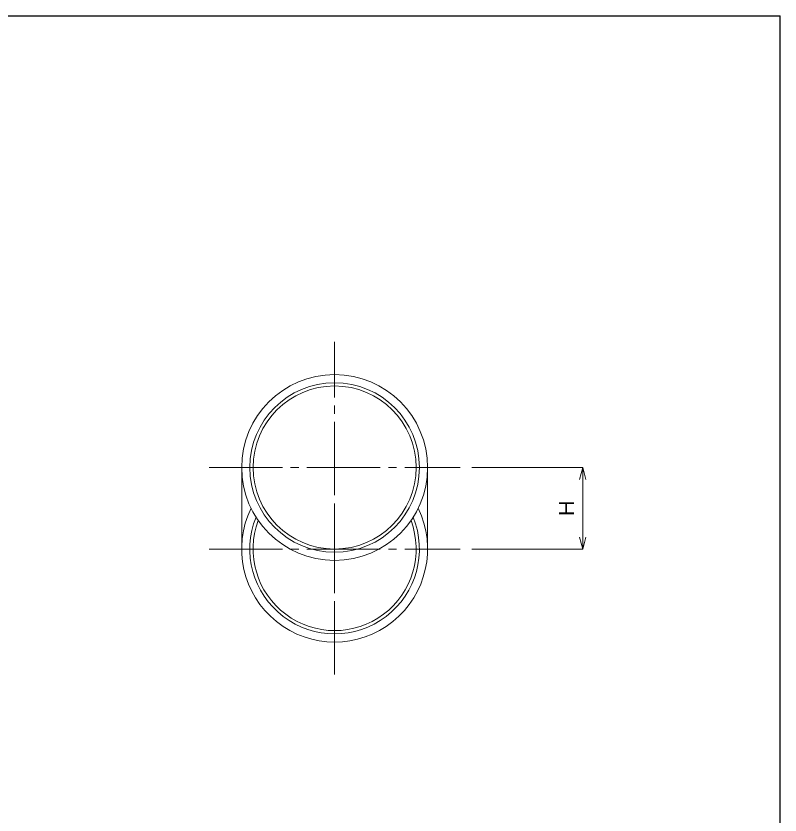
# Model space of a CAD drawing. Units: millimetres on the paper, with parts at other scales. Extents: x -140 to 140, y -97 to 99.
# Drawn here: x 46.3 to 140.1, y 1.1 to 99.1 of the extents above; entities that cross this region are included whole.
import ezdxf
from ezdxf.enums import TextEntityAlignment as Align

# ---------------------------------------------------------------- set-up
doc = ezdxf.new("R2010")
doc.units = ezdxf.units.MM
doc.linetypes.add('CHAIN2', pattern=[12, 9, -1, 1, -1])
doc.layers.add('0-0_図面枠', color=7, linetype='Continuous')
doc.layers.add('1-1', color=3, linetype='Continuous', lineweight=18)
doc.styles.add('ＭＳ ゴシック', font='')
doc.styles.get('ＭＳ ゴシック').set_extended_font_data('MS Gothic')

msp = doc.modelspace()

# ---------------------------------------------------------------- linework, layer by layer
at = {"layer": '0-0_図面枠', "color": 5}
msp.add_line((-139.949, 99.1), (140.051, 99.1), dxfattribs=at)
msp.add_lwpolyline([(-139.949, 99.1), (-139.949, -96.9), (140.051, -96.9), (140.051, 99.1)], dxfattribs=at)
at = {"layer": '1-1', "color": 7, "linetype": 'CHAIN2'}
for p, q in [((85.425, 28.319), (85.425, 59.119)), ((85.425, 18.319), (85.425, 49.119)), ((70.025, 43.719), (100.825, 43.719)), ((70.025, 33.719), (100.825, 33.719))]:
    msp.add_line(p, q, dxfattribs=at)
at = {"layer": '1-1'}
for p, q in [((74.025, 33.719), (74.025, 43.719)), ((96.825, 33.719), (96.825, 43.719))]:
    msp.add_line(p, q, dxfattribs=at)
at = {"layer": '1-1', "color": 4}
for p, q in [((115.847, 43.719), (102.239, 43.719)), ((115.847, 43.719), (115.459, 42.27)), ((115.847, 33.719), (115.847, 43.719)), ((115.847, 43.719), (116.236, 42.27)), ((115.847, 33.719), (115.459, 35.168)), ((115.847, 33.719), (116.236, 35.168)), ((115.847, 33.719), (102.239, 33.719))]:
    msp.add_line(p, q, dxfattribs=at)
at = {"layer": '1-1'}
msp.add_circle((85.425, 43.719), 11.4, dxfattribs=at)
at = {"layer": '1-1', "color": 7}
for radius in [10.4, 10]:
    msp.add_circle((85.425, 43.719), radius, dxfattribs=at)
at = {"layer": '1-1'}
msp.add_arc((85.425, 33.719), 11.4, 153.98563, 26.01437, dxfattribs=at)
at = {"layer": '1-1', "color": 7}
for radius, start, end in [(10.4, 157.91625, 22.08375), (10, 159.50045, 20.49955)]:
    msp.add_arc((85.425, 33.719), radius, start, end, dxfattribs=at)

# ---------------------------------------------------------------- texts
at = {"layer": '1-1', "color": 7, "style": 'ＭＳ ゴシック'}
msp.add_text('Ｈ', height=1.833, rotation=90, dxfattribs=at).set_placement((115.347, 37.469), align=Align.BOTTOM_LEFT)

doc.saveas('drawing.dxf')
